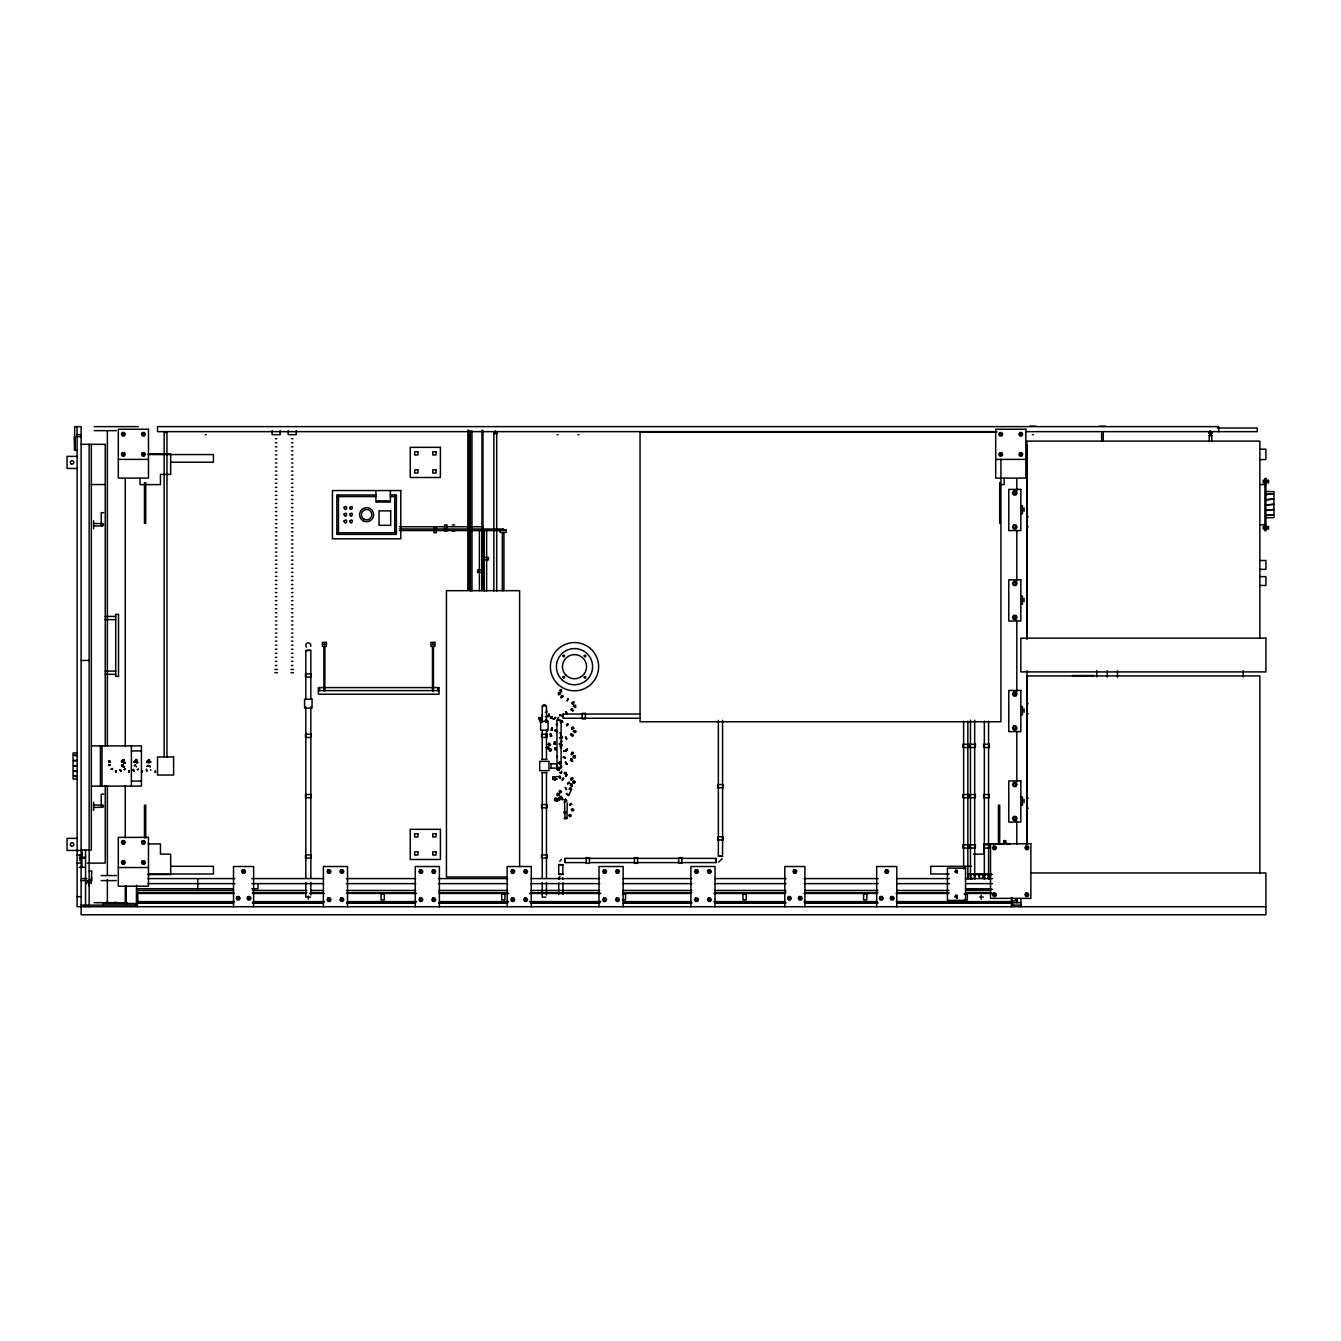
<?xml version="1.0" encoding="UTF-8"?>
<svg xmlns="http://www.w3.org/2000/svg" width="1341" height="1341" viewBox="0 0 1341 1341"><rect width="100%" height="100%" fill="white"/><g stroke="black" fill="none" stroke-linecap="round" stroke-linejoin="round"><path stroke-width="1.5" d="M567.193 802.873L567.008 818.295L565.047 818.999L564.494 800.895M550.983 768.108L557.303 768.108L557.169 764.504M482.911 529.058L483.146 526.762M496.421 433.964L496.421 431.366L496.371 434.065M1209.481 431.366L1209.582 433.964M548.536 744.54L548.72 743.35M549.944 745.73L549.525 743.35M546.592 731.281L546.81 730.074M551.067 729.135L552.358 728.012L551.386 730.242M558.828 767.605L558.979 768.058A2.112 2.095 -90 0 0 559.817 764.052A2.112 2.112 0 0 1 560.974 766.801A2.112 2.112 0 0 1 558.208 767.94A2.112 2.112 0 0 1 557.068 765.191C555.677 767.79 561.292 769.7 561.46 767.153M502.322 529.762L503.931 529.762L502.322 529.796M557.085 765.191L557.538 767.488M542.267 715.658L542.502 714.451M150.36 769.902C151.013 770.237 150.108 769.382 150.812 769.902M568.5 698.661L567.344 700.807M572.138 704.109L573.194 701.963M573.831 701.98L573.462 704.092L571.635 703.036L573.831 701.98L572.758 704.109M554.453 743.165L554.185 744.305L555.325 744.356L554.906 741.959M560.421 746.484L561.192 744.171M567.796 724.961C567.31 721.76 565.701 729.269 567.981 723.889M571.719 729.32L572.121 727.208L573.914 728.264L571.719 729.32L572.808 727.208M573.177 728.264L573.412 727.208M551.067 749.87L550.782 751.077L549.341 749.87L551 748.731M556.28 748.848L555.14 750.055L554.554 748.848L555.71 747.641M565.936 751.262L567.008 749.133L567.327 750.206M561.527 771.209L560.488 773.371M556.481 798.633L556.85 801.013M557.839 798.616L555.761 799.823L556.431 801.046L558.091 799.823M565.516 776.523C567.763 771.142 566.137 778.635 565.751 775.433M561.393 797.208L561.778 799.588L562.851 799.387L561.192 796.437L559.884 796.437M572.624 754.564L571.316 754.564L572.439 752.435M567.092 774.36L566.036 776.506M572.758 753.508L573.009 752.435L571.735 752.435L571.316 754.564M562.734 799.588L561.175 796.403M555.526 777.394L554.151 777.394L554.537 779.808M554.151 777.394L554.118 779.825L555.509 779.825L555.124 777.411M560.387 778.4L560.672 777.21M567.545 749.133L565.969 751.278M570.897 779.792L571.35 777.679L573.093 778.735L570.897 779.792L572.054 777.663M572.59 777.663L571.501 779.792M561.158 720.72L562.834 721.81L560.689 722.9L561.845 720.737M562.332 720.737L561.259 722.883M561.661 697.655L562.734 695.493L563.22 696.566L561.091 697.655L561.51 696.566M566.891 700.807L567.964 698.661M323.885 690.598L324.891 690.598L323.885 690.598L323.885 646.379M432.456 690.598L433.461 690.598L432.456 690.598L432.456 646.379M542.032 714.569L542.552 716.764M546.323 736.846L546.189 734.415M575.155 705.332L575.708 707.461L573.479 706.389L575.658 705.332L575.289 707.445M572.959 710.747L572.423 708.618L570.813 709.674L572.959 710.747L571.735 708.601M572.976 756.86L575.105 755.788L575.121 757.916M546.96 731.163L547.379 730.074M540.943 720.1L540.943 722.548M545.737 720.1L545.737 722.548M560.806 790.469L559.046 791.559L559.901 792.665L561.661 791.559M250.046 898.889C250.18 894.33 245.47 900.448 249.845 899.14M795.9 872.153C796.018 867.577 791.324 873.712 795.699 872.404M790.469 898.889C790.603 894.33 785.893 900.448 790.268 899.14M801.315 898.889C801.449 894.33 796.755 900.448 801.13 899.14M1013.444 727.643L1014.433 726.638M955.53 896.509L957.206 896.056L956.753 897.732M561.845 766.314L561.376 767.421L561.125 766.314M558.51 799.052L559.029 797.845M564.578 800.393L565.097 799.202L565.433 800.393M562.047 741.087L561.561 742.176L561.326 741.087M558.107 717.703L558.443 719.882M559.566 715.843L560.069 714.736L562.231 715.843M561.611 689.492L559.75 690.598L561.929 691.688M547.983 744.54L548.486 743.467L550.682 744.54L548.838 745.613M568.802 795.129L566.338 793.788L568.802 795.129L571.501 789.43L570.009 788.089M554.286 777.009L552.894 777.009L552.995 779.439L554.973 778.216M554.235 779.439L554.805 778.216M556.549 798.23L555.157 798.23L555.258 800.678M556.498 800.678L557.085 799.454L555.14 800.678L554.453 799.454L555.157 798.23M557.856 799.052L558.443 797.828L560.337 799.052M548.737 715.172L548.218 716.245L549.374 714.116M554.587 718.39C552.945 721.894 556.481 714.887 554.839 718.39M557.387 767.957L557.303 765.996M123.573 762.61L125.249 763.063L123.573 762.61L123.942 763.398L125.501 762.61L124.126 761.839M148.264 759.542L148.248 761.185L149.387 759.559L149.387 761.202M148.113 762.727L146.99 761.068L147.141 762.727M135.374 761.185L135.273 762.241L133.832 761.722L136.698 761.235L136.732 759.593L135.609 759.559L135.793 761.722L134.418 762.56L133.865 761.722L135.24 760.883M122.936 759.576L122.886 761.202L124.445 760.414L122.936 759.576L123.054 761.269M122.651 762.392L121.578 760.699L121.696 762.392M545.385 706.372L544.899 704.578L543.306 704.997L543.139 706.372M557.051 755.654L556.884 757.028L557.47 755.721M551.587 729.135L552.174 728.012M722.095 858.693L718.659 862.129M552.894 777.009L552.878 779.439M555.509 779.825L556.213 778.601M557.822 801.046L558.526 799.823M496.69 591.012L496.69 432.657L495.282 431.249L493.874 432.657L493.874 591.012M494.293 431.668L494.745 433.964M549.726 748.731L549.391 751.027L551.486 749.87M149.22 761.185L149.237 759.542M150.091 766.75L149.79 765.795M546.307 736.762L547.111 735.622L545.251 734.415M566.723 724.961L567.494 723.889M539.4 717.485L539.166 719.715L540.842 719.698M135.759 759.593L135.575 761.185M136.547 761.185L136.564 759.559M566.254 750.206L567.025 749.133M123.875 761.202L123.892 759.576M242.52 870.946L244.615 870.946M237.106 897.682L239.184 897.682M327.975 870.946L330.07 870.946M327.975 899.09C330.272 896.609 331.026 902.359 328.159 900.549M432.724 870.946L434.802 870.946M432.724 899.09L434.802 899.09M511.726 870.946L513.821 870.946M511.726 899.09L513.821 899.09M616.474 870.946L618.57 870.946M616.474 899.09L618.57 899.09M695.493 870.946L697.588 870.946M695.493 899.09L697.588 899.09M1015.791 494.008L1015.791 492.013M1013.578 526.242L1014.433 525.588M1013.578 582.782L1015.791 582.497L1015.791 584.475M1015.791 618.419L1015.791 616.424M1015.791 695.057L1015.791 693.062M1013.578 783.831L1015.791 783.546L1015.791 785.524M1015.791 819.468L1015.791 817.474M557.605 793.419L557.185 795.615L559.348 794.526L557.202 793.419L557.588 795.615M558.493 795.615L559.348 794.526L558.493 793.419M558.778 770.371L559.633 769.281L559.18 770.371L557.051 769.281M562.03 772.282L561.175 773.388L559.448 772.282M558.543 717.703L558.074 719.882M558.862 692.459L558.376 694.638L560.588 693.548L558.409 692.459L558.728 694.655M559.633 694.638L559.75 692.459M561.577 695.476L561.091 697.655M573.479 706.389L574.334 705.332M565.718 799.387L564.36 801.398L565.231 801.583L565.667 799.202M574.065 730.56L573.194 731.616L573.63 730.56L575.859 731.616L574.166 732.689M574.987 732.689L575.859 731.616L574.887 730.56M573.797 755.788L573.378 757.916M574.686 757.916L575.557 756.86L574.619 755.788M559.784 861.19L561.527 859.447M573.512 781.032L573.076 783.144L575.239 782.088L573.076 781.015L573.546 783.161M574.384 783.144L575.255 782.088L574.35 781.015M565.718 818.312L564.326 818.278L565.416 817.541M550.279 718.424L552.391 716.798L551.704 717.619M109.912 761.956L108.872 760.531L108.973 762.241M85.539 884.222L89.16 880.601L80.929 880.601M147.963 762.409L148.13 761.386M561.158 745.328L562.03 744.624L560.069 746.032M564.98 750.809L565.852 750.105L563.89 751.513M134.804 765.594L135.592 765.057M135.29 765.594L134.05 765.594L135.642 765.108M244.431 872.404L242.721 872.404M239 899.14L237.29 899.14M329.869 872.404L328.159 872.404M434.618 872.404L432.908 872.404M434.618 900.549L432.908 900.549M513.637 872.404L511.927 872.404M513.637 900.549L511.927 900.549M618.369 872.404L616.676 872.404M618.369 900.549L616.676 900.549M697.387 872.404L695.677 872.404M697.387 900.549L695.677 900.549M955.781 871.047L957.457 872.019L955.63 872.253M557.538 731.834L556.984 732.437M559.951 738.237L562.315 737.014L559.851 732.672M561.443 737.617L562.315 737.014M1210.085 431.366C1206.665 435.238 1215.231 433.545 1210.621 431.249C1206.28 432.841 1213.521 435.875 1211.61 431.668M147.292 766.348L148.7 765.376L147.326 766.381M557.001 724.458L556.565 724.978M570.16 788.089L569.171 789.43M570.394 789.43L571.383 788.089L569.322 788.759M572.456 809.243L571.434 810.584L573.78 810.584L572.305 809.26M572.657 810.584L573.68 809.243L571.333 809.26L572.808 810.584M305.798 698.477L305.798 650.402L310.827 650.402L310.827 698.477M557.068 762.576L556.901 720.368L561.125 720.368L561.125 762.643C553.598 763.046 561.795 762.593 559.834 762.459M562.784 874.449L562.935 864.71L558.711 864.71L558.711 874.366L562.935 874.366L558.711 874.366L560.018 874.181M971.772 878.975L970.465 878.791L971.772 878.59M979.114 889.938L983.339 889.938M1014.433 491.661L1013.578 493.723L1015.506 494.226M1014.433 692.71L1013.578 694.772L1015.506 695.275M555.124 718.39L553.447 718.91L555.979 717.871M559.381 761.872L561.309 762.493L559.583 763.381M479.408 530.483L480.614 530.365M484.235 530.483L485.442 530.365M545.284 716.714L549.257 716.396L548.218 715.172M1210.085 435.339L1209.213 435.473L1209.213 441.608M564.326 818.278L567.008 818.295L566.271 817.541M1029.871 426.22L1035.906 426.22M1099.436 426.22L1105.47 426.22M94.188 426.622L138.425 426.622M1217.511 428.03L1257.255 428.03L1257.255 431.651L1026.1 431.651M94.188 430.645L116.315 430.645M996.799 431.651L157.517 431.651L157.517 426.622L1218.667 426.622L1218.667 431.651M996.749 432.255L640.043 432.255L640.043 721.76L1000.922 721.76L1000.922 459.326M77.108 434.668L81.13 434.668M205.274 434.668L206.279 434.668M557.102 434.668L558.107 434.668M578.021 434.668L579.027 434.668M1032.386 434.668L1033.391 434.668M77.108 436.68L81.13 436.68M275.441 438.725L276.849 438.725M291.517 438.725L292.925 438.725M275.441 442.765L276.849 442.765M291.517 442.765L292.925 442.765M81.13 444.324L105.252 444.324L105.252 745.847M275.441 446.821L276.849 446.821M291.517 446.821L292.925 446.821M1259.87 449.151L1265.904 449.151L1265.904 459.594L1259.87 459.594M74.895 450.358L74.493 436.278L74.493 450.358L77.309 450.358M275.441 450.861L276.849 450.861M291.517 450.861L292.925 450.861M148.197 453.962L170.676 453.962L170.676 474.396L160.451 474.396L160.451 484.604L140.034 484.604L140.034 478.486M148.181 454.565L213.42 454.565L213.42 462.226L170.609 462.226M275.441 454.917L276.849 454.917M291.517 454.917L292.925 454.917M77.108 456.376L67.05 456.376L67.05 468.445L77.108 468.445M275.441 458.957L276.849 458.957M291.517 458.957L292.925 458.957M118.31 459.393L148.482 459.393M995.692 459.393L1025.848 459.393M275.441 463.014L276.849 463.014M291.517 463.014L292.925 463.014M275.441 467.054L276.849 467.054M291.517 467.054L292.925 467.054M275.441 471.11L276.849 471.11M291.517 471.11L292.925 471.11M275.441 475.15L276.849 475.15M291.517 475.15L292.925 475.15M275.441 479.206L276.849 479.206M291.517 479.206L292.925 479.206M275.441 483.246L276.849 483.246M291.517 483.246L292.925 483.246M91.171 484.537L105.252 484.537M1259.668 484.537L1265.904 484.537M1000.051 484.604L1004.141 484.604L1004.141 478.486M275.441 487.303L276.849 487.303M291.517 487.303L292.925 487.303M275.441 491.359L276.849 491.359M291.517 491.359L292.925 491.359M1265.904 491.56L1273.95 491.56L1273.95 517.71L1265.904 517.71M375.849 494.98L336.859 494.98L336.859 534.389L396.366 534.389L396.366 494.98L390.214 494.98M275.441 495.399L276.849 495.399M291.517 495.399L292.925 495.399M336.859 496.589L375.849 496.589M390.214 496.589L396.366 496.589M275.441 499.455L276.849 499.455M291.517 499.455L292.925 499.455M377.123 500.864L389.192 500.864M275.441 503.495L276.849 503.495M291.517 503.495L292.925 503.495M1020.836 505.641L1022.445 505.641L1022.445 513.687L1020.836 513.687M275.441 507.552L276.849 507.552M291.517 507.552L292.925 507.552M275.441 511.591L276.849 511.591M291.517 511.591L292.925 511.591M103.643 512.681L101.229 512.681L101.229 524.733L103.643 524.733M275.441 515.648L276.849 515.648M291.517 515.648L292.925 515.648M1027.022 516.704L1028.229 516.704M275.441 519.688L276.849 519.688M291.517 519.688L292.925 519.688M93.585 523.526L102.436 523.526L102.436 525.94L93.585 525.94M101.849 523.694L103.022 523.694M275.441 523.744L276.849 523.744M291.517 523.744L292.925 523.744M1259.668 524.733L1265.904 524.733M452.286 524.934L454.7 524.934M101.849 525.789L103.022 525.789M399.367 526.745L483.028 526.745M1027.022 526.745L1028.229 526.745M275.441 527.784L276.849 527.784M291.517 527.784L292.925 527.784M399.3 528.957L503.395 529.024M502.322 530.265L503.931 529.796M399.3 530.567L500.796 530.567M444.592 530.969L447.006 530.969M452.286 530.969L454.7 530.969M275.441 531.841L276.849 531.841M291.517 531.841L292.925 531.841M336.859 532.779L396.366 532.779M275.441 535.88L276.849 535.88M291.517 535.88L292.925 535.88M275.441 539.937L276.849 539.937M291.517 539.937L292.925 539.937M275.441 543.977L276.849 543.977M291.517 543.977L292.925 543.977M275.441 548.033L276.849 548.033M291.517 548.033L292.925 548.033M275.441 552.09L276.849 552.09M291.517 552.09L292.925 552.09M275.441 556.129L276.849 556.129M291.517 556.129L292.925 556.129M275.441 560.186L276.849 560.186M291.517 560.186L292.925 560.186M1259.87 560.521L1265.904 560.521L1265.904 569.372L1259.87 569.372M275.441 564.226L276.849 564.226M291.517 564.226L292.925 564.226M275.441 568.282L276.849 568.282M291.517 568.282L292.925 568.282M275.441 572.322L276.849 572.322M291.517 572.322L292.925 572.322M275.441 576.379L276.849 576.379M291.517 576.379L292.925 576.379M1259.87 576.613L1265.904 576.613L1265.904 585.464L1259.87 585.464M275.441 580.418L276.849 580.418M291.517 580.418L292.925 580.418M275.441 584.475L276.849 584.475M291.517 584.475L292.925 584.475M275.441 588.515L276.849 588.515M291.517 588.515L292.925 588.515M275.441 592.571L276.849 592.571M291.517 592.571L292.925 592.571M1020.836 596.108L1022.445 596.108L1022.445 604.154L1020.836 604.154M275.441 596.611L276.849 596.611M291.517 596.611L292.925 596.611M275.441 600.667L276.849 600.667M291.517 600.667L292.925 600.667M275.441 604.707L276.849 604.707M291.517 604.707L292.925 604.707M275.441 608.764L276.849 608.764M291.517 608.764L292.925 608.764M275.441 612.82L276.849 612.82M291.517 612.82L292.925 612.82M105.252 616.424L115.712 616.424M275.441 616.86L276.849 616.86M291.517 616.86L292.925 616.86M105.252 619.643L115.712 619.643M275.441 620.917L276.849 620.917M291.517 620.917L292.925 620.917M275.441 624.956L276.849 624.956M291.517 624.956L292.925 624.956M275.441 629.013L276.849 629.013M291.517 629.013L292.925 629.013M275.441 633.053L276.849 633.053M291.517 633.053L292.925 633.053M275.441 637.109L276.849 637.109M291.517 637.109L292.925 637.109M275.441 641.149L276.849 641.149M291.517 641.149L292.925 641.149M275.441 645.205L276.849 645.205M291.517 645.205L292.925 645.205M275.441 649.245L276.849 649.245M291.517 649.245L292.925 649.245M275.441 653.302L276.849 653.302M291.517 653.302L292.925 653.302M275.441 657.341L276.849 657.341M291.517 657.341L292.925 657.341M81.13 660.442L89.16 660.442M275.441 661.398L276.849 661.398M291.517 661.398L292.925 661.398M275.441 665.438L276.849 665.438M291.517 665.438L292.925 665.438M274.939 669.494L277.352 669.494M291.014 669.494L293.428 669.494M105.252 671.103L115.712 671.103M274.939 672.713L277.352 672.713M291.014 672.713L293.428 672.713M105.252 674.322L115.712 674.322M1072.498 675.529L1093.803 675.529M318.37 690.598L438.993 690.598M1027.022 703.673L1028.229 703.673M1020.836 706.69L1022.445 706.69L1022.445 714.736L1020.836 714.736M565.567 711.753L566.656 713.915L565.516 711.736L566.958 712.825M545.301 712.423L546.91 712.004L546.441 710.194M1027.022 713.73L1028.229 713.73M548.452 713.965L549.492 715.172M639.908 714.032L563.237 714.032L563.237 718.256L639.908 718.256M542.25 720.218L540.071 721.324L540.641 722.43M551.201 730.242L552.291 730.342L551.989 727.928M550.363 734.164L551.788 736.075L551.319 735.119M566.019 736.98L566.941 739.142M559.75 737.399L562.516 737.852L561.695 737.617M554.101 741.959L555.224 742.009L554.453 744.305L553.9 743.165M91.523 745.898L141.442 745.898L141.442 786.111L91.523 786.111M560.722 745.948L562.013 745.948M560.287 748.144L561.561 748.144M548.435 748.781L546.24 747.708L546.742 746.619L548.938 747.708L548.402 746.551L546.307 747.708L548.067 748.848M131.384 750.926L141.442 750.926M564.947 750.943L566.053 750.943L563.639 750.809M77.108 752.938L73.085 752.938L73.085 779.071L77.108 779.071M77.108 755.234L73.487 755.234L77.108 755.838M563.555 756.659L565.332 758.252M541.73 759.358L546.96 759.358M77.108 760.464L73.487 760.464L77.108 761.068M149.371 761.705L150.997 762.191L149.019 762.191L149.438 762.995L150.578 761.386L147.141 761.386L146.974 762.409M565.751 762.224L566.841 764.404L565.852 762.224M550.983 763.884L557.303 763.884M77.108 765.694L73.487 765.694L77.108 766.298M561.292 766.7L559.365 767.605L560.002 768.51M557.353 767.488L557.236 765.996M77.108 770.924L73.487 770.924L77.108 771.528M564.645 772.299L566.036 774.293L565.416 773.288M541.73 772.634L546.96 772.634M77.108 776.154L73.487 776.154L77.108 776.757M560.018 776.02L558.778 777.21L560.504 778.199L559.113 776.204L560.337 778.199M556.23 776.607L557.454 776.607M562.902 777.998L563.538 779.205L562.147 780.194L563.773 778.199M556.297 779.037L557.521 779.037M131.384 781.082L141.442 781.082M569.255 782.088L567.897 784.083M565.148 787.469L566.204 789.631M570.545 789.43L571.501 789.43M103.643 794.14L101.229 794.14L101.229 806.209L103.643 806.209M1020.836 797.157L1022.445 797.157L1022.445 805.203L1020.836 805.203M1027.022 798.163L1028.229 798.163M565.701 799.806L566.841 800.929M558.51 800.259L559.75 800.259M93.585 805.002L103.022 805.17M93.585 807.416L103.022 807.248M1027.022 808.221L1028.229 808.221M77.108 838.376L67.05 838.376L67.05 850.445L81.13 850.445M1003.537 842.198L1005.75 842.198L1005.75 840.589L1003.738 840.589L1003.738 842.198M148.197 843.925L160.451 843.925L160.451 854.133L170.676 854.133L170.676 874.567L148.197 874.567M1004.141 843.925L983.707 843.925L983.707 854.133L973.499 854.133M1010.376 844.009L1004.744 843.204L1009.17 844.009M983.64 844.813L989.256 844.813L989.256 848.032L983.64 848.032M81.13 850.043L91.339 850.043L91.339 444.324M81.935 852.457L81.332 857.268L85.539 857.268M77.108 855.055L81.13 855.055M79.32 858.072L85.539 858.072M585.766 862.598L565.047 862.598L565.047 858.374L716.245 858.374L716.245 862.598L589.906 862.598M77.108 863.101L81.13 863.101M87.148 863.101L105.252 863.101L105.252 785.625M170.609 866.32L213.42 866.32L213.42 873.98L148.181 873.98M971.521 866.32L930.755 866.32L930.755 873.98L949.11 873.98M79.32 867.325L85.539 867.325M118.31 867.526L148.482 867.526M89.16 870.946L91.775 870.946L91.171 883.618L91.775 877.584M1031.028 872.957L1265.904 872.957L1265.904 914.78L81.13 914.78L81.13 426.622L74.694 426.622L74.694 450.358M967.448 873.98L991.904 873.98M973.499 874.567L991.887 874.567M101.229 875.572L116.315 875.572M507.066 876.98L446.436 876.98L446.436 590.677L519.621 590.677L519.621 866.537M80.929 878.59L86.947 878.59M147.812 878.59L234.876 878.59M251.806 878.59L323.717 878.59M346.38 878.59L415.71 878.59M438.507 878.59L507.703 878.59M530.634 878.59L599.729 878.59M622.71 878.59L691.839 878.59M714.703 878.59L786.061 878.59M804.047 878.59L878.187 878.59M897.028 878.59L949.394 878.59M965.302 878.59L992.508 878.59M970.465 878.791L971.772 878.791M89.16 880.199L91.775 880.199M101.229 880.601L116.315 880.601M89.16 881.003L89.16 885.831M147.812 883.618L234.876 883.618M251.873 883.618L323.717 883.618M346.38 883.618L415.71 883.618M438.507 883.618L507.703 883.618M530.634 883.618L599.729 883.618M622.71 883.618L691.839 883.618M714.703 883.618L786.061 883.618M804.047 883.618L878.187 883.618M897.028 883.618L949.394 883.618M965.805 883.618L992.508 883.618M136.497 888.714L233.317 888.714M251.873 888.714L258.042 888.714L258.042 883.618M965.537 888.714L990.513 888.714M965.838 889.334L992.508 889.334M137.419 890.441L233.636 890.441M252.46 890.441L306.854 890.441M311.028 890.441L323.583 890.441M346.598 890.441L415.626 890.441M438.641 890.441L507.669 890.441M530.667 890.441L599.695 890.441M622.71 890.441L691.738 890.441M714.753 890.441L785.876 890.441M804.701 890.441L877.902 890.441M896.727 890.441L949.026 890.441M965.755 890.441L990.865 890.441M137.419 892.653L233.636 892.653M252.46 892.653L306.854 892.653M311.028 892.653L323.583 892.653M346.598 892.653L415.626 892.653M438.641 892.653L507.669 892.653M530.667 892.653L599.695 892.653M622.71 892.653L691.738 892.653M714.753 892.653L785.876 892.653M804.701 892.653L877.902 892.653M896.727 892.653L949.026 892.653M965.755 892.653L990.865 892.653M137.821 893.458L234.189 893.458M253.03 893.458L305.413 893.458M309.603 893.458L324.271 893.458M347.302 893.458L416.431 893.458M439.479 893.458L508.608 893.458M529.561 893.458L600.785 893.458M623.833 893.458L690.866 893.458M713.915 893.458L785.139 893.458M803.98 893.458L877.316 893.458M896.157 893.458L948.54 893.458M965.285 893.458L992.524 893.458M622.341 894.263L625.56 894.263L625.56 899.895L622.341 899.895M964.129 894.263L967.347 894.263L967.347 899.895L964.129 899.895M77.108 896.676L81.13 896.676M310.626 897.079L305.798 897.079L305.798 882.445M542.854 897.079L545.837 897.079M979.735 897.079L983.339 897.079M1015.204 899.241L1016.813 899.241M1013.075 900.817L1017.718 900.817M137.419 901.605L234.189 901.605M253.03 901.605L324.271 901.605M347.302 901.605L416.431 901.605M439.479 901.605L508.608 901.605M529.561 901.605L600.785 901.605M623.833 901.605L690.866 901.605M713.915 901.605L785.139 901.605M803.98 901.605L877.316 901.605M896.157 901.605L1011.785 901.605M105.939 902.426L108.587 902.426M113.968 902.426L116.633 902.426M94.188 902.711L127.361 902.711M137.419 902.711L233.636 902.711M252.46 902.711L323.583 902.711M346.598 902.711L415.626 902.711M438.641 902.711L507.669 902.711M530.667 902.711L599.695 902.711M622.71 902.711L691.738 902.711M714.753 902.711L785.876 902.711M804.701 902.711L877.902 902.711M896.727 902.711L1011.785 902.711M1020.92 902.711L1012.79 902.711L1012.79 905.125M137.419 903.013L233.636 903.013M252.46 903.013L323.583 903.013M346.598 903.013L415.626 903.013M438.641 903.013L507.669 903.013M530.667 903.013L599.695 903.013M622.71 903.013L691.738 903.013M714.753 903.013L785.876 903.013M804.701 903.013L877.902 903.013M896.727 903.013L1011.785 903.013M136.497 903.516L103.24 903.516L103.24 905.125M81.13 905.125L137.419 905.125M1010.913 905.125L1021.306 905.125M1265.904 906.734L77.108 906.734L77.108 426.622M565.081 800.946L566.64 800.895M556.934 720.151L561.108 720.57M718.374 856.061L722.548 856.48M558.744 864.509L562.918 864.911M564.444 757.598L562.969 757.313L565.567 757.598M1211.61 435.372L1212.029 441.608M503.864 530.231L502.557 530.332M310.626 650.301L306.536 650.569M559.197 744.004L561.41 744.439L559.448 743.333M1210.085 433.948L1211.912 433.193L1211.61 431.668M495.282 431.249C497.042 438.121 497.695 428.399 494.293 433.646M557.655 724.458L556.146 724.157L557.185 724.458M1014.433 584.844L1013.444 583.855M1015.506 616.206L1013.578 616.726L1014.433 618.788M1014.433 785.893L1013.578 785.239M1015.506 817.256L1013.578 817.775L1014.433 819.837M1027.457 846.774C1023.2 846.339 1028.346 851.485 1027.91 847.227M995.139 846.774C991.2 846.087 995.34 851.485 995.692 847.512M1027.457 893.709C1023.2 893.274 1028.346 898.42 1027.91 894.145M995.139 893.709C991.2 893.022 995.34 898.42 995.692 894.43M123.892 766.365L124.395 767.27L122.718 766.817M136.279 767.018L136.514 766.549M150.091 766.801L148.7 765.745M146.622 770.187L146.404 770.187M559.633 762.493L561.074 763.297L560.37 762.493M148.465 766.281L149.538 766.281M1019.981 435.121C1024.356 436.428 1019.646 430.293 1019.78 434.87M999.866 435.121C1004.258 436.428 999.548 430.293 999.682 434.87M1019.981 455.219C1024.356 456.527 1019.646 450.408 1019.78 454.968M999.866 455.219C1004.258 456.527 999.548 450.408 999.682 454.968M885.881 872.404C890.256 873.712 885.546 867.577 885.68 872.153M891.312 899.14C895.687 900.448 890.977 894.33 891.111 898.889M124.327 767.387L123.003 766.247M559.583 744.221L561.041 745.093L560.454 744.221M540.322 717.502L541.194 718.592M539.618 719.698L539.099 717.502L541.328 718.592M562.684 799.387L561.276 797.409M557.035 769.281L557.873 770.371M1015.791 525.957L1015.791 527.952L1013.578 527.65M1015.791 727.006L1015.791 729.001L1013.578 728.699M561.242 691.688L560.287 689.509M561.544 715.843L560.102 714.753L560.27 715.843M571.266 784.301L572.322 786.463M571.819 786.463L570.763 784.301M565.634 787.469L566.707 789.631M571.417 759.073L572.49 761.235M572.02 761.235L570.948 759.073M566.355 764.387L565.282 762.224M560.136 790.469L561.125 792.665M560.555 792.665L559.566 790.469M571.584 733.845L572.657 735.991M571.45 734.918L572.205 735.991M566.505 739.142L565.433 736.997M572.389 710.764L571.316 708.601M566.003 711.753L567.075 713.915M573.043 752.435L573.495 753.508M547.212 721.324L546.709 720.1L545.318 720.301L546.558 722.33L546.457 705.684L542.233 705.684L542.233 722.196M560.287 721.81L560.689 722.9M566.522 763.314L566.824 764.387M569.674 783.077L568.333 782.406L567.327 783.764M502.909 529.024L502.925 530.332L502.875 528.957M564.863 800.929L565.014 802.035M559.348 797.526L559.499 798.649M716.027 858.408L716.446 862.581M563.036 714.049L563.438 718.223M564.846 858.408L565.248 862.581M559.599 797.845L559.683 799.052M562.382 779.205L562.449 780.395M1268.569 480.078L1268.569 482.944M1268.569 526.326L1268.569 529.192M1267.211 480.078L1267.211 482.944M1267.211 526.326L1267.211 529.192M1264.597 480.078L1264.597 482.944M1264.597 526.326L1264.597 529.192M1263.239 480.078L1263.239 482.944M1263.239 526.326L1263.239 529.192M1259.87 638.132L1259.87 441.105L1026.854 441.105L1026.854 638.132M1259.87 872.957L1259.87 675.931L1026.854 675.931L1026.854 843.925M1243.191 670.651L1243.191 676.937M1209.532 431.366L1209.532 434.065M1117.489 670.785L1117.489 677.054M1107.28 670.651L1107.28 677.054M1103.257 432.908L1103.257 441.122M1101.648 432.908L1101.648 441.122M1096.72 670.567L1096.72 676.819M1027.022 445.128L1027.022 639.439M1027.022 670.785L1027.022 844.21M1024.071 507.853L1024.071 511.307M1024.071 598.321L1024.071 601.774M1024.071 708.903L1024.071 712.356M1024.071 799.37L1024.071 802.823M1020.836 898.788L1020.836 906.734M1016.813 478.553L1016.813 491.091M1016.813 530.785L1016.813 580.938M1016.813 620.632L1016.813 691.671M1016.813 731.381L1016.813 781.518M1016.813 821.228L1016.813 844.21M1016.813 898.537L1016.813 902.711M1011.785 897.582L1011.785 906.734M1011.382 897.531L1011.382 901.605M999.716 482.525L999.716 523.325M999.716 843.958L999.716 805.203L998.442 805.203L998.442 843.958M988.568 721.173L988.568 879.411M984.344 721.173L984.344 879.411M981.226 895.252L981.226 899.191M974.689 720.184L974.689 879.411M970.465 720.184L970.465 879.411M967.85 721.207L967.85 879.428M963.626 721.207L963.626 869.018M896.777 906.734L896.777 866.521L876.679 866.521L876.679 906.734M804.902 906.734L804.902 866.521L784.803 866.521L784.803 906.734M722.564 720.368L722.564 856.262L718.357 856.262L718.357 720.368M715.038 906.734L715.038 866.521L690.9 866.521L690.9 906.734M623.146 906.734L623.146 866.521L599.025 866.521L599.025 906.734M562.935 882.814L562.935 894.464M558.711 882.814L558.711 894.464M550.983 763.381L550.983 768.611M546.457 730.459L546.457 759.358M546.457 772.634L546.457 878.422M546.457 882.562L546.457 895.017M542.233 730.459L542.233 759.358M542.233 772.634L542.233 878.422M542.233 882.562L542.233 897.079M531.271 906.734L531.271 866.521L507.149 866.521L507.149 906.734M503.931 532.343L503.931 590.794M502.322 532.343L502.322 590.794M486.632 530.365L486.632 591.012M484.235 530.365L484.235 591.012M482.978 430.243L482.978 590.124M481.972 430.243L481.972 590.124M481.821 530.365L481.821 590.711M479.408 530.365L479.408 590.711M471.965 430.847L471.965 590.861M470.356 430.847L470.356 590.861M468.847 430.243L468.847 590.124M467.841 430.243L467.841 590.124M447.006 528.957L447.006 524.934L444.592 524.934L444.592 528.957M439.395 906.734L439.395 866.521L415.274 866.521L415.274 906.734M437.786 687.581L437.786 690.598M436.378 526.745L436.378 532.779L433.964 532.779L433.964 526.745M433.461 646.379L433.461 690.598M394.757 494.98L394.757 534.389M390.399 490.622L390.399 502.07L375.916 502.07L375.916 490.622M347.52 906.734L347.52 866.521L323.382 866.521L323.382 906.734M338.468 494.98L338.468 534.389M324.891 646.379L324.891 690.598M319.56 687.581L319.56 690.598M310.827 706.841L310.827 878.271M310.827 882.445L310.827 895M308.313 896.023L308.313 899.191M305.798 706.841L305.798 878.271M296.244 430.645L296.244 434.668L288.198 434.668L288.198 430.645M280.168 430.645L280.168 434.668L272.122 434.668L272.122 430.645M253.617 906.734L253.617 866.521L233.518 866.521L233.518 906.734M197.73 878.59L197.73 888.714M166.971 756.944L166.971 432.657L164.155 432.657L164.155 756.944M145.733 482.525L145.733 523.325L144.459 523.325L144.459 482.525M145.733 837.84L145.733 805.203L144.459 805.203L144.459 837.84M137.821 901.605L137.419 891.547L137.419 906.734M136.497 885.311L136.413 905.125M131.384 745.898L131.384 786.111M126.272 885.596L126.272 903.516M125.249 478.821L125.249 745.998M125.249 785.658L125.249 837.84M125.249 885.865L125.249 902.56M107.364 430.796L107.364 745.998M107.364 785.658L107.364 875.422M107.364 879.595L107.364 902.56M102.436 805.002L102.436 807.416M102.033 745.898L102.033 786.111M100.424 745.898L100.424 786.111M93.585 520.71L93.585 528.756M93.585 802.186L93.585 810.232M89.16 444.324L89.16 906.734M85.539 850.043L85.539 906.734M81.935 850.043L81.935 857.268M81.935 858.072L81.935 867.325M79.924 854.67L79.924 860.687M306.536 647.15A2.514 2.514 0 0 1 306.318 643.831A2.514 2.514 0 0 1 309.57 643.194A2.514 2.514 0 0 1 310.626 646.328M979.735 877.651A2.112 2.095 0 0 1 979.936 874.5A2.112 2.095 0 0 1 983.054 875.12A2.112 2.095 0 0 1 982.031 878.104M979.114 876.176A2.112 2.095 0 0 1 981.226 874.081A2.112 2.095 0 0 1 983.322 876.176M967.85 876.176A2.112 2.095 0 0 0 967.682 875.371A2.112 2.095 0 0 1 967.682 876.964M987.948 874.684A2.112 2.095 0 0 1 987.931 877.651M984.965 877.651A2.112 2.095 0 0 1 984.965 874.684M984.344 876.176A2.112 2.095 0 0 1 984.965 874.701M987.931 874.701A2.112 2.095 0 0 1 988.552 876.176M974.069 874.684A2.112 2.095 0 0 1 974.069 877.651M971.772 878.104A2.112 2.095 0 0 1 971.772 874.231A2.112 2.095 0 0 0 970.465 876.176M974.069 874.701A2.112 2.095 0 0 1 974.689 876.176M562.784 877.768A2.112 2.112 0 0 1 562.784 879.394M558.879 879.394A2.112 2.112 0 0 1 560.018 876.628M1209.498 432.12L1209.632 433.646L1209.331 432.12M122.182 433.948C123.657 438.557 125.769 430.696 122.182 433.948M122.182 454.063C123.657 458.672 125.769 450.811 122.182 454.063M142.28 433.948C143.755 438.557 145.867 430.696 142.28 433.948M142.28 454.063C143.755 458.672 145.867 450.811 142.28 454.063M122.182 842.081C123.657 846.691 125.769 838.829 122.182 842.081M122.182 862.196C123.657 866.789 125.769 858.944 122.182 862.196M142.28 842.081C143.755 846.691 145.867 838.829 142.28 842.081M142.28 862.196C143.755 866.789 145.867 858.944 142.28 862.196M344 507.518C345.978 513.653 348.777 503.177 344 507.518M344 514.274C345.978 520.409 348.777 509.932 344 514.274M344 521.029C345.978 527.164 348.777 516.687 344 521.029M349.683 507.518C351.644 513.653 354.46 503.177 349.683 507.518M349.683 514.274C351.644 520.409 354.46 509.932 349.683 514.274M349.683 521.029C351.644 527.164 354.46 516.687 349.683 521.029M340.715 871.231C342.19 875.841 344.302 867.979 340.715 871.231M340.715 899.392C342.19 903.985 344.302 896.14 340.715 899.392M419.733 871.231C421.208 875.841 423.32 867.979 419.733 871.231M419.733 899.392C421.208 903.985 423.32 896.14 419.733 899.392M524.482 871.231C525.957 875.841 528.069 867.979 524.482 871.231M524.482 899.392C525.957 903.985 528.069 896.14 524.482 899.392M562.868 655.766C564.092 659.604 565.852 653.05 562.868 655.766M562.868 677.088C564.092 680.926 565.852 674.372 562.868 677.088M584.19 655.766C585.414 659.604 587.174 653.05 584.19 655.766M584.19 677.088C585.414 680.926 587.174 674.372 584.19 677.088M603.484 871.231C604.975 875.841 607.071 867.979 603.484 871.231M603.484 899.392C604.975 903.985 607.071 896.14 603.484 899.392M708.232 871.231C709.707 875.841 711.82 867.979 708.232 871.231M708.232 899.392C709.707 903.985 711.82 896.14 708.232 899.392M880.132 897.984C881.607 902.577 883.719 894.732 880.132 897.984M154.802 771.628L155.489 770.807L155.472 772.45L154.802 771.628M564.393 773.288L565.014 774.193L566.321 772.382L564.393 773.288M137.385 769.7L138.458 769.231L137.385 769.7M141.744 771.611L142.448 770.824L141.744 771.611C143.068 774.411 141.526 768.846 141.727 771.611M323.935 644.233L324.891 644.367L323.935 644.233M432.489 644.233L433.461 644.367L432.489 644.233M124.395 769.499L125.115 768.711L124.395 769.499M128.702 771.595L129.423 770.807L128.702 771.595C129.893 774.411 128.585 768.795 128.652 771.595M550.296 733.913L550.43 736.343L551.352 736.343L551.218 733.913L550.296 733.913M570.998 733.845L570.629 734.918L572.791 735.991L573.16 734.918L570.998 733.845M570.83 759.09L570.445 760.146L572.607 761.219L572.104 759.09L570.83 759.09M111.42 769.281L112.158 768.51L111.42 769.281M115.644 771.561L116.382 770.79L115.644 771.561C116.701 774.411 115.644 768.711 115.594 771.561M570.663 784.317L570.26 785.39L572.423 786.446L571.937 784.317L570.663 784.317M110.364 761.386L109.928 762.241L108.403 761.386L110.415 761.386M570.411 804.248C568.768 807.533 573.16 800.912 570.411 804.248M122.349 432.54L121.361 434.266L122.349 435.993L124.344 435.993L125.333 434.266L124.344 432.54L122.349 432.54M122.349 452.655L121.361 454.364L122.349 456.091L124.344 456.091L125.333 454.364L124.344 452.655L122.349 452.655M142.448 432.54L141.459 434.266L142.448 435.993L144.442 435.993L145.431 434.266L144.442 432.54L142.448 432.54M142.448 452.655L141.459 454.364L142.448 456.091L144.442 456.091L145.431 454.364L144.442 452.655L142.448 452.655M122.349 840.673L121.361 842.399L122.349 844.126L124.344 844.126L125.333 842.399L124.344 840.673L122.349 840.673M122.349 860.771L121.361 862.498L122.349 864.224L124.344 864.224L125.333 862.498L124.344 860.771L122.349 860.771M142.448 840.673L141.459 842.399L142.448 844.126L144.442 844.126L145.431 842.399L144.442 840.673L142.448 840.673M142.448 860.771L141.459 862.498L142.448 864.224L144.442 864.224L145.431 862.498L144.442 860.771L142.448 860.771M242.57 869.823L241.581 871.549L242.57 873.276L244.565 873.276L245.554 871.549L244.565 869.823L242.57 869.823M237.156 896.559L236.15 898.286L237.156 900.012L239.134 900.012L240.14 898.286L239.134 896.559L237.156 896.559M248.001 896.559L247.012 898.286L248.001 900.012L249.996 900.012L250.985 898.286L249.996 896.559L248.001 896.559M328.025 869.823L327.02 871.549L328.025 873.276L330.02 873.276L331.009 871.549L330.02 869.823L328.025 869.823M340.882 869.823L339.893 871.549L340.882 873.276L342.877 873.276L343.883 871.549L342.877 869.823L340.882 869.823M328.025 897.967L327.02 899.694L328.025 901.42L330.02 901.42L331.009 899.694L330.02 897.967L328.025 897.967M340.882 897.967L339.893 899.694L340.882 901.42L342.877 901.42L343.883 899.694L342.877 897.967L340.882 897.967M419.901 869.823L418.912 871.549L419.901 873.276L421.895 873.276L422.884 871.549L421.895 869.823L419.901 869.823M432.774 869.823L431.768 871.549L432.774 873.276L434.752 873.276L435.758 871.549L434.752 869.823L432.774 869.823M419.901 897.967L418.912 899.694L419.901 901.42L421.895 901.42L422.884 899.694L421.895 897.967L419.901 897.967M432.774 897.967L431.768 899.694L432.774 901.42L434.752 901.42L435.758 899.694L434.752 897.967L432.774 897.967M511.776 869.823L510.787 871.549L511.776 873.276L513.771 873.276L514.76 871.549L513.771 869.823L511.776 869.823M524.649 869.823L523.66 871.549L524.649 873.276L526.644 873.276L527.633 871.549L526.644 869.823L524.649 869.823M511.776 897.967L510.787 899.694L511.776 901.42L513.771 901.42L514.76 899.694L513.771 897.967L511.776 897.967M524.649 897.967L523.66 899.694L524.649 901.42L526.644 901.42L527.633 899.694L526.644 897.967L524.649 897.967M603.668 869.823L602.662 871.549L603.668 873.276L605.646 873.276L606.652 871.549L605.646 869.823L603.668 869.823M616.525 869.823L615.536 871.549L616.525 873.276L618.519 873.276L619.508 871.549L618.519 869.823L616.525 869.823M603.668 897.967L602.662 899.694L603.668 901.42L605.646 901.42L606.652 899.694L605.646 897.967L603.668 897.967M616.525 897.967L615.536 899.694L616.525 901.42L618.519 901.42L619.508 899.694L618.519 897.967L616.525 897.967M695.543 869.823L694.537 871.549L695.543 873.276L697.538 873.276L698.527 871.549L697.538 869.823L695.543 869.823M708.4 869.823L707.411 871.549L708.4 873.276L710.395 873.276L711.4 871.549L710.395 869.823L708.4 869.823M695.543 897.967L694.537 899.694L695.543 901.42L697.538 901.42L698.527 899.694L697.538 897.967L695.543 897.967M708.4 897.967L707.411 899.694L708.4 901.42L710.395 901.42L711.4 899.694L710.395 897.967L708.4 897.967M999.732 432.54L998.727 434.266L999.732 435.993L1001.727 435.993L1002.716 434.266L1001.727 432.54L999.732 432.54M999.732 452.655L998.727 454.364L999.732 456.091L1001.727 456.091L1002.716 454.364L1001.727 452.655L999.732 452.655M1019.831 432.54L1018.842 434.266L1019.831 435.993L1021.825 435.993L1022.814 434.266L1021.825 432.54L1019.831 432.54M1019.831 452.655L1018.842 454.364L1019.831 456.091L1021.825 456.091L1022.814 454.364L1021.825 452.655L1019.831 452.655M793.855 869.823L792.866 871.549L793.855 873.276L795.85 873.276L796.839 871.549L795.85 869.823L793.855 869.823M1013.628 491.007L1012.472 493.019L1013.628 495.03L1015.958 495.03L1017.115 493.019L1015.958 491.007L1013.628 491.007M788.424 896.559L787.435 898.286L788.424 900.012L790.419 900.012L791.408 898.286L790.419 896.559L788.424 896.559M1013.628 524.934L1012.472 526.946L1013.628 528.957L1015.958 528.957L1017.115 526.946L1015.958 524.934L1013.628 524.934M799.286 896.559L798.281 898.286L799.286 900.012L801.264 900.012L802.27 898.286L801.264 896.559L799.286 896.559M1013.628 581.474L1012.472 583.486L1013.628 585.497L1015.958 585.497L1017.115 583.486L1015.958 581.474L1013.628 581.474M1013.628 615.418L1012.472 617.43L1013.628 619.441L1015.958 619.441L1017.115 617.43L1015.958 615.418L1013.628 615.418M885.731 869.823L884.742 871.549L885.731 873.276L887.725 873.276L888.714 871.549L887.725 869.823L885.731 869.823M880.299 896.559L879.31 898.286L880.299 900.012L882.294 900.012L883.283 898.286L882.294 896.559L880.299 896.559M891.162 896.559L890.173 898.286L891.162 900.012L893.156 900.012L894.145 898.286L893.156 896.559L891.162 896.559M1013.628 692.057L1012.472 694.068L1013.628 696.08L1015.958 696.08L1017.115 694.068L1015.958 692.057L1013.628 692.057M1013.628 725.984L1012.472 727.995L1013.628 730.007L1015.958 730.007L1017.115 727.995L1015.958 725.984L1013.628 725.984M955.664 870.309L954.842 871.751L957.323 873.192L957.323 870.309L955.664 870.309M1013.628 782.524L1012.472 784.535L1013.628 786.547L1015.958 786.547L1017.115 784.535L1015.958 782.524L1013.628 782.524M955.664 895.319L954.842 896.76L957.323 898.202L957.323 895.319L955.664 895.319M993.53 846.104L992.541 847.83L993.53 849.557L995.525 849.557L996.514 847.83L995.525 846.104L993.53 846.104M1013.628 816.468L1012.472 818.479L1013.628 820.491L1015.958 820.491L1017.115 818.479L1015.958 816.468L1013.628 816.468M993.53 893.022L992.541 894.749L993.53 896.475L995.525 896.475L996.514 894.749L995.525 893.022L993.53 893.022M1025.865 846.104L1024.876 847.83L1025.865 849.557L1027.86 849.557L1028.849 847.83L1027.86 846.104L1025.865 846.104M1025.865 893.022L1024.876 894.749L1025.865 896.475L1027.86 896.475L1028.849 894.749L1027.86 893.022L1025.865 893.022M564.561 811.724L564.695 813.937L566.036 811.724L564.561 811.724M569.405 814.708L569.539 816.937L570.897 814.708L569.405 814.708M136.581 761.939L136.698 763.197L138.24 762.392L136.581 761.939M564.041 812.193C563.589 815.429 568.986 810.819 564.041 812.193M108.856 764.471L108.872 765.627L110.364 765.04L108.856 764.471M121.629 760.984L121.595 762.09L123.121 761.537L121.629 760.984M121.713 764.756L121.679 765.862L123.204 765.309L121.344 765.761L123.054 764.856L121.713 764.756M148.901 765.862L147.108 766.348L148.901 765.862M108.99 765.04L110.247 764.605L108.99 765.04M111.269 769.281L112.543 768.829L111.269 769.281M124.327 769.499L125.501 769.03L124.327 769.499M570.562 803.577L569.556 804.918L571.886 804.248L570.562 803.577M1212.029 435.473L1209.213 435.473L1212.029 435.473M148.482 429.237L118.31 429.237L118.31 478.1L148.482 478.1L148.482 429.237M1025.848 429.237L995.692 429.237L995.692 478.1L1025.848 478.1L1025.848 429.237M440.401 447.341L410.245 447.341L410.245 477.497L440.401 477.497L440.401 447.341M417.889 451.766L414.671 451.766L414.671 454.968L417.889 454.968L417.889 451.766M435.976 451.766L432.757 451.766L432.757 454.968L435.976 454.968L435.976 451.766M417.889 469.853L414.671 469.853L414.671 473.071L417.889 473.071L417.889 469.853M435.976 469.853L432.757 469.853L432.757 473.071L435.976 473.071L435.976 469.853M1265.904 478.502L1264.898 478.502L1264.898 530.768L1265.904 530.768L1265.904 478.502M1020.836 489.398L1008.767 489.398L1008.767 530.567L1020.836 530.567L1020.836 489.398M400.791 490.555L332.434 490.555L332.434 538.814L400.791 538.814L400.791 490.555M1273.548 493.874L1266.306 494.477L1273.548 493.874M1273.548 499.103L1266.306 499.707L1273.548 499.103M1273.548 504.333L1266.306 504.937L1273.548 504.333M1273.548 509.563L1266.306 510.167L1273.548 509.563M390.7 510.871L379.034 510.871L379.034 525.337L390.7 525.337L390.7 510.871M1273.548 514.793L1266.306 515.397L1273.548 514.793M506.144 529.963L500.109 529.963L500.109 532.377L506.144 532.377L506.144 529.963M488.442 557.487L482.425 557.487L482.425 559.901L488.442 559.901L488.442 557.487M483.632 569.992L477.597 569.992L477.597 572.406L483.632 572.406L483.632 569.992M1020.836 579.865L1008.767 579.865L1008.767 621.034L1020.836 621.034L1020.836 579.865M118.511 614.413L115.712 614.413L115.712 676.333L118.511 676.333L118.511 614.413M1265.904 638.132L1020.836 638.132L1020.836 671.908L1265.904 671.908L1265.904 638.132M326.399 642.356L322.376 642.356L322.376 646.379L326.399 646.379L326.399 642.356M434.97 642.356L430.947 642.356L430.947 646.379L434.97 646.379L434.97 642.356M311.129 673.92L305.497 673.92L305.497 677.138L311.129 677.138L311.129 673.92M438.993 687.581L318.37 687.581L318.37 694.219L438.993 694.219L438.993 687.581M1020.836 690.447L1008.767 690.447L1008.767 731.616L1020.836 731.616L1020.836 690.447M312.034 699.248L304.591 699.248L304.591 708.098L312.034 708.098L312.034 699.248M585.363 713.328L582.145 713.328L582.145 718.96L585.363 718.96L585.363 713.328M551 716.597L552.241 718.625L551 716.597M548.067 721.357L540.624 721.357L540.624 730.208L548.067 730.208L548.067 721.357M555.258 729.99L556.666 731.884L555.258 729.99M554.671 730.627L556.984 731.247L554.671 730.627M311.129 734.231L305.497 734.231L305.497 737.449L311.129 737.449L311.129 734.231M547.162 734.231L541.529 734.231L541.529 737.449L547.162 737.449L547.162 734.231M968.554 744.289L962.922 744.289L962.922 747.507L968.554 747.507L968.554 744.289M975.393 744.289L969.761 744.289L969.761 747.507L975.393 747.507L975.393 744.289M989.256 744.289L983.64 744.289L983.64 747.507L989.256 747.507L989.256 744.289M554.839 747.96L556.448 749.72L554.839 747.96M173.609 756.944L157.517 756.944L157.517 775.048L173.609 775.048L173.609 756.944M548.972 761.37L539.719 761.37L539.719 770.622L548.972 770.622L548.972 761.37M146.404 769.365L146.89 771.025L146.404 769.365M120.439 769.684L120.791 771.393L120.439 769.684M133.429 769.533L133.849 771.209L133.429 769.533M132.843 769.818L134.201 770.907L132.793 769.818M1020.836 780.915L1008.767 780.915L1008.767 822.083L1020.836 822.083L1020.836 780.915M723.268 784.502L717.653 784.502L717.653 787.72L723.268 787.72L723.268 784.502M566.958 793.47L568.349 795.448L566.958 793.47M311.129 794.543L305.497 794.543L305.497 797.761L311.129 797.761L311.129 794.543M968.554 794.543L962.922 794.543L962.922 797.761L968.554 797.761L968.554 794.543M975.393 794.543L969.761 794.543L969.761 797.761L975.393 797.761L975.393 794.543M989.256 794.543L983.64 794.543L983.64 797.761L989.256 797.761L989.256 794.543M547.162 804.6L541.529 804.6L541.529 807.818L547.162 807.818L547.162 804.6M569.657 814.959L568.919 815.63L571.115 816.283L569.657 814.959M440.401 829.325L410.245 829.325L410.245 859.48L440.401 859.48L440.401 829.325M417.889 833.75L414.671 833.75L414.671 836.968L417.889 836.968L417.889 833.75M435.976 833.75L432.757 833.75L432.757 836.968L435.976 836.968L435.976 833.75M723.268 836.767L717.653 836.767L717.653 839.986L723.268 839.986L723.268 836.767M148.482 837.371L118.31 837.371L118.31 886.233L148.482 886.233L148.482 837.371M1030.877 843.807L990.513 843.807L990.513 898.369L1030.877 898.369L1030.877 843.807M968.554 844.813L962.922 844.813L962.922 848.032L968.554 848.032L968.554 844.813M975.393 844.813L969.761 844.813L969.761 848.032L975.393 848.032L975.393 844.813M417.889 851.853L414.671 851.853L414.671 855.055L417.889 855.055L417.889 851.853M435.976 851.853L432.757 851.853L432.757 855.055L435.976 855.055L435.976 851.853M311.129 854.871L305.497 854.871L305.497 858.072L311.129 858.072L311.129 854.871M547.162 854.871L541.529 854.871L541.529 858.072L547.162 858.072L547.162 854.871M589.37 857.67L586.168 857.67L586.168 863.302L589.37 863.302L589.37 857.67M637.629 857.67L634.41 857.67L634.41 863.302L637.629 863.302L637.629 857.67M681.865 857.67L678.647 857.67L678.647 863.302L681.865 863.302L681.865 857.67M965.537 868.13L947.45 868.13L947.45 900.381L965.537 900.381L965.537 868.13M384.314 894.263L381.095 894.263L381.095 899.895L384.314 899.895L384.314 894.263M504.937 894.263L501.718 894.263L501.718 899.895L504.937 899.895L504.937 894.263M746.199 894.263L742.981 894.263L742.981 899.895L746.199 899.895L746.199 894.263M866.822 894.263L863.604 894.263L863.604 899.895L866.822 899.895L866.822 894.263M121.126 771.109L119.818 769.969L121.143 771.109M565.969 675.21A12.069 12.069 0 0 0 586.151 669.796A12.069 12.069 0 0 0 571.383 655.028A12.069 12.069 0 0 0 565.969 675.21M561.711 679.468A18.087 18.087 0 0 0 591.984 671.355A18.087 18.087 0 0 0 569.808 649.195A18.087 18.087 0 0 0 561.711 679.468M557.437 683.742A24.121 24.121 0 0 0 597.801 672.931A24.121 24.121 0 0 0 568.249 643.378A24.121 24.121 0 0 0 557.437 683.742M363.998 519.218A5.23 5.23 0 0 0 371.843 514.693A5.23 5.23 0 0 0 363.998 510.167A5.23 5.23 0 0 0 363.998 519.218M363.093 520.777A7.04 7.04 0 0 0 373.653 514.693A7.04 7.04 0 0 0 363.093 508.591A7.04 7.04 0 0 0 363.093 520.777M71.224 463.885A1.71 1.71 0 0 0 73.789 462.41A1.71 1.71 0 0 0 71.224 460.935A1.71 1.71 0 0 0 71.224 463.885M71.224 845.886A1.71 1.71 0 0 0 73.789 844.411A1.71 1.71 0 0 0 71.224 842.936A1.71 1.71 0 0 0 71.224 845.886"/></g></svg>
